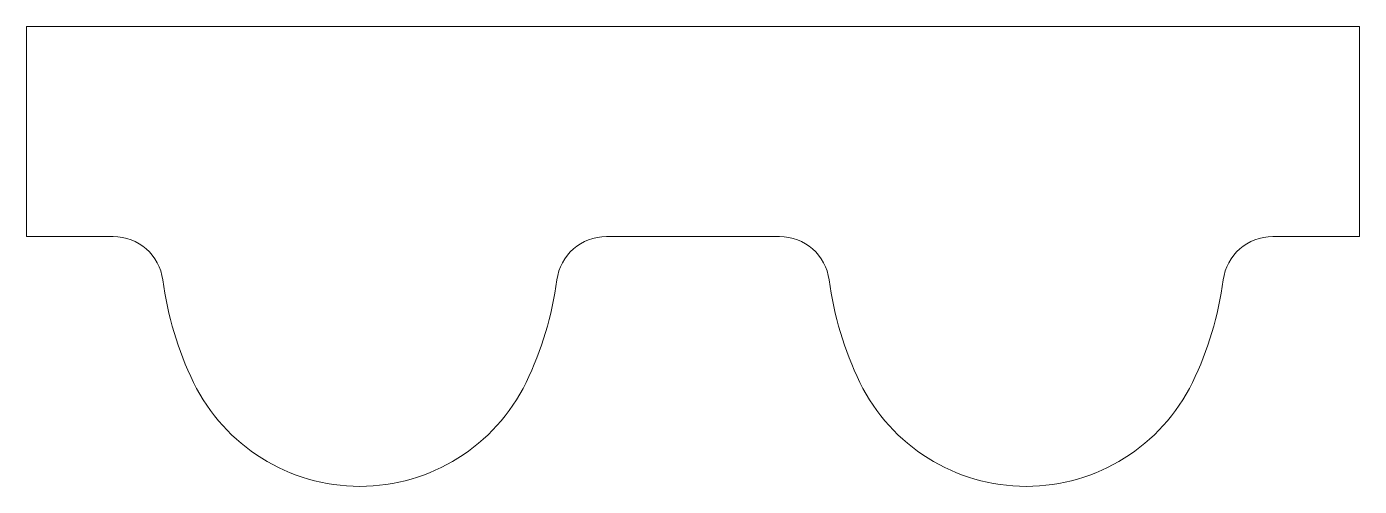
# Model space of a CAD drawing. Header units: millimetres. Extents: x -1 to 3, y -0.56 to 0.82.
import ezdxf

# ---------------------------------------------------------------- set-up
doc = ezdxf.new("R2010")
doc.units = ezdxf.units.MM

msp = doc.modelspace()

# ---------------------------------------------------------------- linework, layer by layer
at = {"color": 7, "linetype": 'Continuous', "lineweight": 15}
for p, q in [((-1, 0.195), (-1, 0.825)), ((-1, 0.825), (3, 0.825)), ((3, 0.825), (3, 0.195)), ((-0.7402, 0.195), (-1, 0.195)), ((1.2598, 0.195), (0.7402, 0.195)), ((3, 0.195), (2.7402, 0.195))]:
    msp.add_line(p, q, dxfattribs=at)
for centre, radius, start, end in [((-0.7402, 0.045), 0.15, 7.4947, 90), ((0.7402, 0.045), 0.15, 90, 172.5053), ((1.2598, 0.045), 0.15, 7.4947, 90), ((2.7402, 0.045), 0.15, 90, 172.5053), ((0.4, 0.195), 1, 187.4947, 205.9892), ((-0.4, 0.195), 1, 334.0108, 352.5053), ((2.4, 0.195), 1, 187.4947, 205.9892), ((1.6, 0.195), 1, 334.0108, 352.5053), ((0, 0), 0.555, 205.9892, 334.0108), ((2, 0), 0.555, 205.9892, 334.0108)]:
    msp.add_arc(centre, radius, start, end, dxfattribs=at)

doc.saveas('drawing.dxf')
